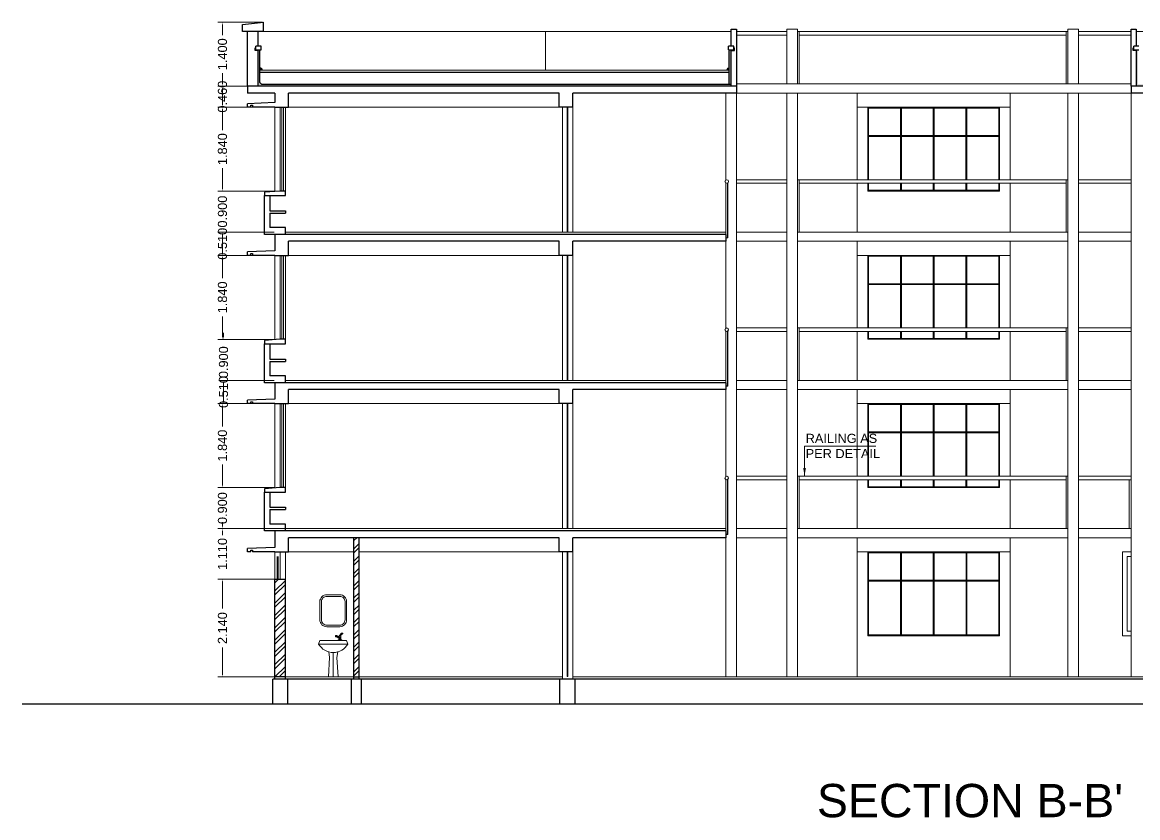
# Model space of a CAD drawing. Header units: millimetres. Extents: x 1898 to 3725, y 783 to 1532.
# Drawn here: x 2320.47 to 2344.91, y 917.06 to 934.5 of the extents above; entities that cross this region are included whole.
import ezdxf

# ---------------------------------------------------------------- set-up
doc = ezdxf.new("R2010")
doc.units = ezdxf.units.MM
doc.linetypes.add('DASHED', pattern=[0.75, 0.5, -0.25])
doc.layers.get('0').update_dxf_attribs({"lineweight": 20})
doc.layers.get('Defpoints').update_dxf_attribs({"lineweight": 15})
for name, color, linetype, lineweight in [('CLL LEV.', 15, 'Continuous', 18), ('DIM', 6, 'Continuous', 18), ('Door', 54, 'Continuous', 18), ('dpc', 24, 'Continuous', 30), ('ELEV.1', 7, 'Continuous', 20), ('ELEV.2', 250, 'Continuous', 20), ('ELEV.3', 252, 'Continuous', 20), ('ELEV.4', 251, 'Continuous', 18), ('ELEV.5', 250, 'Continuous', 15), ('Fixture', 44, 'Continuous', 13), ('flooring', 1, 'Continuous', 18), ('Hatch', 43, 'Continuous', 13), ('Railing', 23, 'Continuous', 13), ('rcc', 5, 'Continuous', 30), ('TEXT', 7, 'Continuous', 15), ('Ventilator', 4, 'DASHED', 18), ('Wall', 7, 'Continuous', 30), ('wall l', 7, 'Continuous', 20), ('Window', 150, 'Continuous', 15), ('Window-Wall', 7, 'Continuous', 18)]:
    doc.layers.add(name, color=color, linetype=linetype, lineweight=lineweight)
doc.styles.add('ATTR', font='romans.shx', dxfattribs={"width": 0.8, "height": 0.7})
doc.styles.get("Standard").update_dxf_attribs({"font": 'arial.ttf', "height": 0.2})
doc.styles.add('Tabrej', font='arial.ttf')
doc.dimstyles.new('Current Dim style', dxfattribs={"dimscale": 0.3, "dimtxt": 0.2, "dimasz": 2, "dimexe": 0.18, "dimexo": 1, "dimgap": 0.09, "dimtad": 0, "dimzin": 0, "dimdsep": 46, "dimtxsty": 'Standard', "dimcen": 0.09, "dimclrd": 256, "dimclre": 256, "dimclrt": 7, "dimadec": 0, "dimazin": 0, "dimtfac": 1, "dimtofl": 0, "dimtmove": 2, "dimatfit": 3, "dimfxl": 0, "dimtolj": 1, "dimtzin": 0, "dimlwd": -1, "dimlwe": -1, "dimarcsym": 0})
doc.dimstyles.get("Standard").update_dxf_attribs({"dimtxt": 0.2, "dimasz": 0.07, "dimexe": 0.1, "dimexo": 0.02, "dimgap": 0.09, "dimtad": 0, "dimdec": 3, "dimzin": 0, "dimdsep": 46, "dimtxsty": 'Standard', "dimcen": 0.09, "dimclrd": 3, "dimclre": 3, "dimclrt": 7, "dimadec": 0, "dimazin": 0, "dimtfac": 1, "dimtdec": 3, "dimtofl": 0, "dimtmove": 0, "dimatfit": 3, "dimfxl": 0, "dimtolj": 1, "dimtzin": 0, "dimlwd": -1, "dimlwe": -1, "dimarcsym": 0})
pattern_1 = [(45, (2326.00818, 920.14933), (-0.134704, 0.134704), []), (45, (2326.09798, 920.14933), (-0.134704, 0.134704), [])]

# ---------------------------------------------------------------- blocks, each defined once
blk = doc.blocks.new('SNKPEDOF')
for p, q in [((-11, 30), (-12, 27)), ((-11, 30), (11, 30)), ((11, 30), (12, 27)), ((-12, 27), (12, 27)), ((-3, 16), (-3.7523, 20.5139)), ((0, 20), (0, 0)), ((3.7526, 20.5157), (3, 16)), ((-4, 0), (-3, 16)), ((3, 16), (4, 0)), ((-4, 0), (4, 0))]:
    blk.add_line(p, q)
blk.add_arc((0, 33.7857), 13.7857, 209.4871, 330.5129)
at = {"style": 'ATTR', "width": 0.8, "flags": 9}
blk.add_attdef('ESTCODE', (0, 0), '', height=0.7, dxfattribs=at)
blk = doc.blocks.new('LAVFCTWF')
for p, q in [((-2.25, 6), (-1.25, 6)), ((-2.25, 5.75), (-2.25, 6)), ((-1.25, 5.75), (-2.25, 5.75)), ((-2.25, 5.75), (-0.5, 4)), ((-1.25, 6), (-1.25, 5.75)), ((0.5, 4), (-1.25, 6)), ((-1.25, 5.75), (0.5, 4)), ((-0.75, 0.5), (-0.75, 3.5)), ((-0.75, 3), (0.75, 3)), ((-0.75, 1), (0.75, 1)), ((-0.5, 4), (0.5, 4)), ((-0.25, 2), (2.75, 4)), ((2.75, 3.5), (-0.25, 1.5)), ((-0.25, 1.5), (-0.25, 2)), ((0.75, 1.5), (-0.25, 1.5)), ((0.75, 3.5), (0.75, 2.6608)), ((2.9973, 2.9981), (0.75, 1.5)), ((0.75, 1.4951), (0.75, 0.5)), ((2.75, 3.5), (2.75, 4)), ((2.75, 4), (3.75, 4)), ((2.75, 3.5), (2.75, 3)), ((3.75, 3.5), (2.75, 3.5)), ((2.75, 3), (3.75, 3)), ((3.75, 4), (3.75, 3.5)), ((3.75, 3), (3.75, 3.5))]:
    blk.add_line(p, q)
blk.add_lwpolyline([(-1.5, 0), (-1.5, 0.5), (1.5, 0.5), (1.5, 0)], close=True)
for centre, start, end in [((-0.181, 3.528), 124.053, 182.8169), ((0.181, 3.528), 357.1831, 55.94696)]:
    blk.add_arc(centre, 0.5697, start, end)
at = {"style": 'ATTR', "width": 0.8, "flags": 9}
blk.add_attdef('ESTCODE', (0, 0), '', height=0.7, dxfattribs=at)
blk = doc.blocks.new('GLAZING 5')
at = {"layer": 'Window'}
for p, q in [((0.698, 1.8), (0.698, 1.2)), ((0.718, 1.8), (0.718, 1.2)), ((1.415, 1.8), (1.415, 1.2)), ((1.435, 1.8), (1.435, 1.2)), ((2.133, 1.8), (2.133, 1.2)), ((2.153, 1.8), (2.153, 1.2)), ((0, 1.2), (2.85, 1.2)), ((0, 1.18), (2.85, 1.18)), ((0.698, 1.18), (0.698, 0)), ((0.718, 1.18), (0.718, 0)), ((1.415, 1.18), (1.415, 0)), ((1.435, 1.18), (1.435, 0)), ((2.133, 1.18), (2.133, 0)), ((2.153, 1.18), (2.153, 0))]:
    blk.add_line(p, q, dxfattribs=at)
for points in [[(-0.02, 1.82), (2.87, 1.82), (2.87, -0.02), (-0.02, -0.02)], [(0, 1.8), (2.85, 1.8), (2.85, 0), (0, 0)]]:
    blk.add_lwpolyline(points, close=True, dxfattribs=at)
blk = doc.blocks.new('*D185')
at = {"layer": 'Defpoints', "color": 0, "lineweight": 15, "transparency": 16777216}
for p in [(2324.858, 922.289), (2326.008, 922.289), (2326.008, 920.149)]:
    blk.add_point(p, dxfattribs=at)
at = {"layer": 'DIM', "color": 3, "transparency": 16777216}
for p, q in [((2325.988, 922.289), (2324.758, 922.289)), ((2324.858, 922.219), (2324.858, 921.648)), ((2324.858, 920.219), (2324.858, 920.791)), ((2325.988, 920.149), (2324.758, 920.149))]:
    blk.add_line(p, q, dxfattribs=at)
at = {"layer": 'DIM', "color": 3, "lineweight": 15, "transparency": 16777216}
for points in [[(2324.846, 922.219), (2324.87, 922.219), (2324.858, 922.289)], [(2324.846, 920.219), (2324.87, 920.219), (2324.858, 920.149)]]:
    blk.add_solid(points, dxfattribs=at)
at = {"layer": 'DIM', "color": 7, "transparency": 16777216, "insert": (2324.858, 921.219), "char_height": 0.2, "attachment_point": 5, "rotation": 90}
blk.add_mtext('\\A1;2.140', dxfattribs=at)
blk = doc.blocks.new('*D186')
at = {"layer": 'Defpoints', "color": 0, "lineweight": 15, "transparency": 16777216}
for p in [(2324.858, 923.399), (2326.238, 923.399), (2326.008, 922.289)]:
    blk.add_point(p, dxfattribs=at)
at = {"layer": 'DIM', "color": 3, "transparency": 16777216}
for p, q in [((2324.858, 923.469), (2324.858, 923.539)), ((2326.218, 923.399), (2324.758, 923.399)), ((2325.988, 922.289), (2324.758, 922.289)), ((2324.858, 922.219), (2324.858, 922.149))]:
    blk.add_line(p, q, dxfattribs=at)
at = {"layer": 'DIM', "color": 3, "lineweight": 15, "transparency": 16777216}
for points in [[(2324.846, 923.469), (2324.87, 923.469), (2324.858, 923.399)], [(2324.846, 922.219), (2324.87, 922.219), (2324.858, 922.289)]]:
    blk.add_solid(points, dxfattribs=at)
at = {"layer": 'DIM', "color": 7, "transparency": 16777216, "insert": (2324.858, 922.844), "char_height": 0.2, "attachment_point": 5, "rotation": 90}
blk.add_mtext('\\A1;1.110', dxfattribs=at)
blk = doc.blocks.new('*D187')
at = {"layer": 'Defpoints', "color": 0, "lineweight": 15, "transparency": 16777216}
for p in [(2324.858, 924.299), (2326.008, 924.299), (2326.238, 923.399)]:
    blk.add_point(p, dxfattribs=at)
at = {"layer": 'DIM', "color": 3, "transparency": 16777216}
for p, q in [((2324.858, 924.369), (2324.858, 924.439)), ((2325.988, 924.299), (2324.758, 924.299)), ((2326.218, 923.399), (2324.758, 923.399)), ((2324.858, 923.329), (2324.858, 923.259))]:
    blk.add_line(p, q, dxfattribs=at)
at = {"layer": 'DIM', "color": 3, "lineweight": 15, "transparency": 16777216}
for points in [[(2324.846, 924.369), (2324.87, 924.369), (2324.858, 924.299)], [(2324.846, 923.329), (2324.87, 923.329), (2324.858, 923.399)]]:
    blk.add_solid(points, dxfattribs=at)
at = {"layer": 'DIM', "color": 7, "transparency": 16777216, "insert": (2324.858, 923.849), "char_height": 0.2, "attachment_point": 5, "rotation": 90}
blk.add_mtext('\\A1;0.900', dxfattribs=at)
blk = doc.blocks.new('*D188')
at = {"layer": 'Defpoints', "color": 0, "lineweight": 15, "transparency": 16777216}
for p in [(2324.858, 926.139), (2326.008, 926.139), (2326.008, 924.299)]:
    blk.add_point(p, dxfattribs=at)
at = {"layer": 'DIM', "color": 3, "transparency": 16777216}
for p, q in [((2325.988, 926.139), (2324.758, 926.139)), ((2324.858, 926.069), (2324.858, 925.637)), ((2324.858, 924.369), (2324.858, 924.802)), ((2325.988, 924.299), (2324.758, 924.299))]:
    blk.add_line(p, q, dxfattribs=at)
at = {"layer": 'DIM', "color": 3, "lineweight": 15, "transparency": 16777216}
for points in [[(2324.846, 926.069), (2324.87, 926.069), (2324.858, 926.139)], [(2324.846, 924.369), (2324.87, 924.369), (2324.858, 924.299)]]:
    blk.add_solid(points, dxfattribs=at)
at = {"layer": 'DIM', "color": 7, "transparency": 16777216, "insert": (2324.858, 925.219), "char_height": 0.2, "attachment_point": 5, "rotation": 90}
blk.add_mtext('\\A1;1.840', dxfattribs=at)
blk = doc.blocks.new('*D189')
at = {"layer": 'Defpoints', "color": 0, "lineweight": 15, "transparency": 16777216}
for p in [(2324.881, 926.649), (2326.008, 926.649), (2326.008, 926.139)]:
    blk.add_point(p, dxfattribs=at)
at = {"layer": 'DIM', "color": 3, "transparency": 16777216}
for p, q in [((2325.988, 926.649), (2324.781, 926.649)), ((2324.881, 926.209), (2324.881, 926.579)), ((2325.988, 926.139), (2324.781, 926.139))]:
    blk.add_line(p, q, dxfattribs=at)
at = {"layer": 'DIM', "color": 3, "lineweight": 15, "transparency": 16777216}
for points in [[(2324.869, 926.579), (2324.892, 926.579), (2324.881, 926.649)], [(2324.869, 926.209), (2324.892, 926.209), (2324.881, 926.139)]]:
    blk.add_solid(points, dxfattribs=at)
at = {"layer": 'DIM', "color": 7, "transparency": 16777216, "insert": (2324.881, 926.394), "char_height": 0.2, "attachment_point": 5, "rotation": 90}
blk.add_mtext('\\A1;0.510', dxfattribs=at)
blk = doc.blocks.new('*D190')
at = {"layer": 'Defpoints', "color": 0, "lineweight": 15, "transparency": 16777216}
for p in [(2324.881, 927.549), (2326.008, 927.549), (2326.008, 926.649)]:
    blk.add_point(p, dxfattribs=at)
at = {"layer": 'DIM', "color": 3, "transparency": 16777216}
for p, q in [((2324.881, 927.619), (2324.881, 927.689)), ((2325.988, 927.549), (2324.781, 927.549)), ((2325.988, 926.649), (2324.781, 926.649)), ((2324.881, 926.579), (2324.881, 926.509))]:
    blk.add_line(p, q, dxfattribs=at)
at = {"layer": 'DIM', "color": 3, "lineweight": 15, "transparency": 16777216}
for points in [[(2324.869, 927.619), (2324.892, 927.619), (2324.881, 927.549)], [(2324.869, 926.579), (2324.892, 926.579), (2324.881, 926.649)]]:
    blk.add_solid(points, dxfattribs=at)
at = {"layer": 'DIM', "color": 7, "transparency": 16777216, "insert": (2324.881, 927.048), "char_height": 0.2, "attachment_point": 5, "rotation": 90}
blk.add_mtext('\\A1;0.900', dxfattribs=at)
blk = doc.blocks.new('*D191')
at = {"layer": 'Defpoints', "color": 0, "lineweight": 15, "transparency": 16777216}
for p in [(2324.858, 929.389), (2326.008, 929.389), (2326.008, 927.549)]:
    blk.add_point(p, dxfattribs=at)
at = {"layer": 'DIM', "color": 3, "transparency": 16777216}
for p, q in [((2325.988, 929.389), (2324.758, 929.389)), ((2324.858, 929.319), (2324.858, 928.887)), ((2324.858, 927.619), (2324.858, 928.052)), ((2325.988, 927.549), (2324.758, 927.549))]:
    blk.add_line(p, q, dxfattribs=at)
at = {"layer": 'DIM', "color": 3, "lineweight": 15, "transparency": 16777216}
for points in [[(2324.846, 929.319), (2324.87, 929.319), (2324.858, 929.389)], [(2324.846, 927.619), (2324.87, 927.619), (2324.858, 927.549)]]:
    blk.add_solid(points, dxfattribs=at)
at = {"layer": 'DIM', "color": 7, "transparency": 16777216, "insert": (2324.858, 928.469), "char_height": 0.2, "attachment_point": 5, "rotation": 90}
blk.add_mtext('\\A1;1.840', dxfattribs=at)
blk = doc.blocks.new('*D192')
at = {"layer": 'Defpoints', "color": 0, "lineweight": 15, "transparency": 16777216}
for p in [(2324.858, 929.899), (2326.008, 929.899), (2326.008, 929.389)]:
    blk.add_point(p, dxfattribs=at)
at = {"layer": 'DIM', "color": 3, "transparency": 16777216}
for p, q in [((2325.988, 929.899), (2324.758, 929.899)), ((2324.858, 929.459), (2324.858, 929.829)), ((2325.988, 929.389), (2324.758, 929.389))]:
    blk.add_line(p, q, dxfattribs=at)
at = {"layer": 'DIM', "color": 3, "lineweight": 15, "transparency": 16777216}
for points in [[(2324.846, 929.829), (2324.87, 929.829), (2324.858, 929.899)], [(2324.846, 929.459), (2324.87, 929.459), (2324.858, 929.389)]]:
    blk.add_solid(points, dxfattribs=at)
at = {"layer": 'DIM', "color": 7, "transparency": 16777216, "insert": (2324.858, 929.644), "char_height": 0.2, "attachment_point": 5, "rotation": 90}
blk.add_mtext('\\A1;0.510', dxfattribs=at)
blk = doc.blocks.new('*D193')
at = {"layer": 'Defpoints', "color": 0, "lineweight": 15, "transparency": 16777216}
for p in [(2324.858, 930.799), (2326.008, 930.799), (2326.008, 929.899)]:
    blk.add_point(p, dxfattribs=at)
at = {"layer": 'DIM', "color": 3, "transparency": 16777216}
for p, q in [((2325.988, 930.799), (2324.758, 930.799)), ((2324.858, 930.869), (2324.858, 930.939)), ((2325.988, 929.899), (2324.758, 929.899)), ((2324.858, 929.829), (2324.858, 929.759))]:
    blk.add_line(p, q, dxfattribs=at)
at = {"layer": 'DIM', "color": 3, "lineweight": 15, "transparency": 16777216}
for points in [[(2324.846, 930.869), (2324.87, 930.869), (2324.858, 930.799)], [(2324.846, 929.829), (2324.87, 929.829), (2324.858, 929.899)]]:
    blk.add_solid(points, dxfattribs=at)
at = {"layer": 'DIM', "color": 7, "transparency": 16777216, "insert": (2324.858, 930.349), "char_height": 0.2, "attachment_point": 5, "rotation": 90}
blk.add_mtext('\\A1;0.900', dxfattribs=at)
blk = doc.blocks.new('*D194')
at = {"layer": 'Defpoints', "color": 0, "lineweight": 15, "transparency": 16777216}
for p in [(2324.858, 932.639), (2326.008, 932.639), (2326.008, 930.799)]:
    blk.add_point(p, dxfattribs=at)
at = {"layer": 'DIM', "color": 3, "transparency": 16777216}
for p, q in [((2325.988, 932.639), (2324.758, 932.639)), ((2324.858, 932.569), (2324.858, 932.137)), ((2324.858, 930.869), (2324.858, 931.302)), ((2325.988, 930.799), (2324.758, 930.799))]:
    blk.add_line(p, q, dxfattribs=at)
at = {"layer": 'DIM', "color": 3, "lineweight": 15, "transparency": 16777216}
for points in [[(2324.846, 932.569), (2324.87, 932.569), (2324.858, 932.639)], [(2324.846, 930.869), (2324.87, 930.869), (2324.858, 930.799)]]:
    blk.add_solid(points, dxfattribs=at)
at = {"layer": 'DIM', "color": 7, "transparency": 16777216, "insert": (2324.858, 931.719), "char_height": 0.2, "attachment_point": 5, "rotation": 90}
blk.add_mtext('\\A1;1.840', dxfattribs=at)
blk = doc.blocks.new('*D195')
at = {"layer": 'Defpoints', "color": 0, "lineweight": 15, "transparency": 16777216}
for p in [(2324.858, 933.099), (2325.408, 933.099), (2326.008, 932.639)]:
    blk.add_point(p, dxfattribs=at)
at = {"layer": 'DIM', "color": 3, "transparency": 16777216}
for p, q in [((2325.388, 933.099), (2324.758, 933.099)), ((2324.858, 932.709), (2324.858, 933.029)), ((2325.988, 932.639), (2324.758, 932.639))]:
    blk.add_line(p, q, dxfattribs=at)
at = {"layer": 'DIM', "color": 3, "lineweight": 15, "transparency": 16777216}
for points in [[(2324.846, 933.029), (2324.87, 933.029), (2324.858, 933.099)], [(2324.846, 932.709), (2324.87, 932.709), (2324.858, 932.639)]]:
    blk.add_solid(points, dxfattribs=at)
at = {"layer": 'DIM', "color": 7, "transparency": 16777216, "insert": (2324.858, 932.869), "char_height": 0.2, "attachment_point": 5, "rotation": 90}
blk.add_mtext('\\A1;0.460', dxfattribs=at)
blk = doc.blocks.new('*D196')
at = {"layer": 'Defpoints', "color": 0, "lineweight": 15, "transparency": 16777216}
for p in [(2324.858, 934.499), (2325.753, 934.499), (2325.178, 933.099)]:
    blk.add_point(p, dxfattribs=at)
at = {"layer": 'DIM', "color": 3, "transparency": 16777216}
for p, q in [((2325.733, 934.499), (2324.758, 934.499)), ((2324.858, 934.429), (2324.858, 934.217)), ((2324.858, 933.169), (2324.858, 933.382)), ((2325.158, 933.099), (2324.758, 933.099))]:
    blk.add_line(p, q, dxfattribs=at)
at = {"layer": 'DIM', "color": 3, "lineweight": 15, "transparency": 16777216}
for points in [[(2324.846, 934.429), (2324.87, 934.429), (2324.858, 934.499)], [(2324.846, 933.169), (2324.87, 933.169), (2324.858, 933.099)]]:
    blk.add_solid(points, dxfattribs=at)
at = {"layer": 'DIM', "color": 7, "transparency": 16777216, "insert": (2324.858, 933.799), "char_height": 0.2, "attachment_point": 5, "rotation": 90}
blk.add_mtext('\\A1;1.400', dxfattribs=at)

msp = doc.modelspace()

# ---------------------------------------------------------------- hatches: boundary and pattern name
at = {"layer": 'dpc'}
for points in [[(2336.0034, 933.0993), (2336.0034, 933.1393), (2335.9634, 933.1393), (2335.9634, 933.8993), (2336.0609, 933.8993), (2336.0609, 933.9368), (2336.0759, 933.9368), (2336.0759, 933.8843), (2336.0034, 933.8843), (2336.0034, 933.1393), (2325.7182, 933.1393), (2325.6782, 933.1793), (2325.6782, 933.8993), (2325.5882, 933.8993), (2325.5882, 933.9368), (2325.5732, 933.9368), (2325.5732, 933.8843), (2325.5882, 933.8843), (2325.6382, 933.8843), (2325.6382, 933.0993)], [(2344.8837, 933.0993), (2344.8837, 933.1407), (2344.8837, 933.1397), (2344.8837, 933.1393), (2344.9037, 933.1393), (2344.9237, 933.1393), (2344.9237, 933.1936), (2344.9237, 933.8993), (2344.8262, 933.8993), (2344.8262, 933.9368), (2344.8112, 933.9368), (2344.8112, 933.8843), (2344.8837, 933.8843), (2344.8837, 933.1393), (2355.1682, 933.1393), (2355.2082, 933.1793), (2355.2082, 933.8993), (2355.2982, 933.8993), (2355.2982, 933.9368), (2355.3132, 933.9368), (2355.3132, 933.8843), (2355.2982, 933.8843), (2355.2482, 933.8843), (2355.2482, 933.0993)], [(2325.6782, 933.4993), (2325.6782, 933.4493), (2325.7282, 933.4493, 0.4142136)], [(2335.9634, 933.4993), (2335.9634, 933.4493), (2335.9134, 933.4493, -0.4142136)]]:
    msp.add_hatch(color=256, dxfattribs=at).paths.add_polyline_path(points)
at = {"layer": 'Hatch'}
h = msp.add_hatch(dxfattribs=at)
h.set_pattern_fill('ANSI32', color=256, scale=0.02, style=0)
h.set_pattern_definition(pattern_1)
h.paths.add_polyline_path([(2327.8532, 923.1993), (2327.7382, 923.1993), (2327.7382, 920.1493), (2327.8532, 920.1493)])
h = msp.add_hatch(dxfattribs=at)
h.set_pattern_fill('ANSI32', color=256, scale=0.02, style=0)
h.set_pattern_definition(pattern_1)
h.paths.add_polyline_path([(2326.2382, 922.2893), (2326.0082, 922.2893), (2326.0082, 920.1493), (2326.2382, 920.1493)])

# ---------------------------------------------------------------- linework, layer by layer
at = {"layer": 'Door'}
for p, q in [((2332.4082, 929.9093), (2332.4082, 932.6393)), ((2332.4282, 929.9093), (2332.4282, 932.6393)), ((2332.4082, 929.9093), (2332.4282, 929.9093)), ((2332.4082, 926.6593), (2332.4082, 929.3893)), ((2332.4282, 926.6593), (2332.4282, 929.3893)), ((2332.4082, 926.6593), (2332.4282, 926.6593)), ((2332.4082, 923.4093), (2332.4082, 926.1393)), ((2332.4282, 923.4093), (2332.4282, 926.1393)), ((2332.4082, 923.4093), (2332.4282, 923.4093)), ((2332.4082, 920.1593), (2332.4082, 922.8893)), ((2332.4282, 920.1593), (2332.4282, 922.8893)), ((2332.4082, 920.1593), (2332.4282, 920.1593))]:
    msp.add_line(p, q, dxfattribs=at)
at = {"layer": 'dpc'}
for p, q in [((2325.6782, 933.1793), (2325.6782, 933.8993)), ((2335.9634, 933.1393), (2335.9634, 933.8993)), ((2325.6782, 933.1793), (2325.7182, 933.1393)), ((2336.0034, 933.1393), (2325.7182, 933.1393)), ((2326.2382, 920.1493), (2326.0082, 920.1493)), ((2327.7382, 920.1493), (2327.8532, 920.1493))]:
    msp.add_line(p, q, dxfattribs=at)
for centre, start, end in [((2325.6782, 933.4493), 0, 90), ((2335.9634, 933.4493), 90, 180)]:
    msp.add_arc(centre, 0.05, start, end, dxfattribs=at)
at = {"layer": 'ELEV.1'}
for p, q in [((2326.3082, 932.6393), (2332.2382, 932.6393)), ((2332.3082, 929.8993), (2332.3082, 932.6393)), ((2332.5382, 929.8993), (2332.5382, 932.6393)), ((2326.3082, 929.3893), (2332.2382, 929.3893)), ((2332.3082, 926.6493), (2332.3082, 929.3893)), ((2332.5382, 926.6493), (2332.5382, 929.3893)), ((2326.3082, 926.1393), (2332.2382, 926.1393)), ((2332.3082, 923.3993), (2332.3082, 926.1393)), ((2332.5382, 923.3993), (2332.5382, 926.1393)), ((2326.3082, 922.8893), (2327.7382, 922.8893)), ((2332.2382, 922.8893), (2327.8532, 922.8893)), ((2332.3082, 920.0993), (2332.3082, 922.8893)), ((2332.5382, 920.0993), (2332.5382, 922.8893))]:
    msp.add_line(p, q, dxfattribs=at)
at = {"layer": 'ELEV.2'}
for p, q in [((2325.6382, 934.2993), (2331.9382, 934.2993)), ((2331.9382, 933.4493), (2331.9382, 934.2993)), ((2335.8884, 932.9493), (2335.8884, 931.044)), ((2336.1184, 932.9493), (2336.1184, 920.1493)), ((2344.7687, 932.9493), (2344.7687, 920.1493)), ((2335.8884, 929.8993), (2335.8884, 927.794)), ((2335.8884, 926.4493), (2335.8884, 924.544)), ((2335.8884, 923.3993), (2335.8884, 920.1593))]:
    msp.add_line(p, q, dxfattribs=at)
at = {"layer": 'ELEV.3'}
for p, q in [((2337.2257, 934.3493), (2337.4557, 934.3493)), ((2337.2257, 934.3493), (2337.2257, 933.1493)), ((2337.4557, 934.3493), (2337.4557, 933.1493)), ((2343.3832, 934.3493), (2343.6132, 934.3493)), ((2343.3832, 934.3493), (2343.3832, 933.1493)), ((2343.6132, 934.3493), (2343.6132, 933.1493)), ((2348.9482, 934.2993), (2344.8837, 934.2993)), ((2337.2257, 932.9493), (2337.2257, 920.1493)), ((2337.4557, 932.9493), (2337.4557, 920.1493)), ((2343.3832, 932.9493), (2343.3832, 920.1493)), ((2343.6132, 932.9493), (2343.6132, 920.1493))]:
    msp.add_line(p, q, dxfattribs=at)
for points in [[(2344.7687, 921.0493), (2344.58, 921.0493), (2344.58, 922.8893), (2344.7687, 922.8893)], [(2344.7687, 921.1493), (2344.68, 921.1493), (2344.68, 922.7893), (2344.7687, 922.7893)]]:
    msp.add_lwpolyline(points, dxfattribs=at)
at = {"layer": 'ELEV.4'}
for p, q in [((2336.1184, 933.1493), (2344.7687, 933.1493)), ((2336.1184, 933.1493), (2337.2257, 933.1493)), ((2337.4557, 933.1493), (2343.3832, 933.1493)), ((2343.6132, 933.1493), (2344.7687, 933.1493)), ((2336.1184, 932.9493), (2344.7687, 932.9493)), ((2338.7682, 932.9493), (2338.7682, 931.0493)), ((2342.1182, 932.9493), (2342.1182, 931.0493)), ((2342.1182, 932.6393), (2338.7682, 932.6393)), ((2338.7682, 930.9693), (2338.7682, 929.8993)), ((2342.1182, 930.9693), (2342.1182, 929.8993)), ((2336.1184, 929.8993), (2337.2257, 929.8993)), ((2337.4557, 929.8993), (2343.3832, 929.8993)), ((2343.6132, 929.8993), (2344.7687, 929.8993)), ((2336.1184, 929.6993), (2337.2257, 929.6993)), ((2337.4557, 929.6993), (2343.3832, 929.6993)), ((2338.7682, 929.6993), (2338.7682, 927.7993)), ((2342.1182, 929.6993), (2342.1182, 927.7993)), ((2343.6132, 929.6993), (2344.7687, 929.6993)), ((2342.1182, 929.3893), (2338.7682, 929.3893)), ((2338.7682, 927.7193), (2338.7682, 927.2043)), ((2338.7682, 927.7193), (2338.7682, 926.6493)), ((2342.1182, 927.7193), (2342.1182, 926.6493)), ((2336.1184, 926.6493), (2337.2257, 926.6493)), ((2337.4557, 926.6493), (2343.3832, 926.6493)), ((2337.4557, 926.6493), (2343.3832, 926.6493)), ((2343.6132, 926.6493), (2344.7687, 926.6493)), ((2336.1184, 926.4493), (2337.2257, 926.4493)), ((2337.4557, 926.4493), (2343.3832, 926.4493)), ((2338.7682, 926.4493), (2338.7682, 924.5493)), ((2342.1182, 926.4493), (2342.1182, 924.5493)), ((2343.6132, 926.4493), (2344.7687, 926.4493)), ((2342.1182, 926.1393), (2338.7682, 926.1393)), ((2338.7682, 924.4693), (2338.7682, 923.3993)), ((2342.1182, 924.4693), (2342.1182, 923.9543)), ((2342.1182, 924.4693), (2342.1182, 923.3993)), ((2336.1184, 923.3993), (2337.2257, 923.3993)), ((2336.1184, 923.1993), (2337.2257, 923.1993)), ((2337.4557, 923.3993), (2343.3832, 923.3993)), ((2337.4557, 923.3993), (2343.3832, 923.3993)), ((2337.4557, 923.1993), (2343.3832, 923.1993)), ((2338.7682, 923.1993), (2338.7682, 920.1493)), ((2342.1182, 923.1993), (2342.1182, 920.1493)), ((2343.6132, 923.3993), (2344.7687, 923.3993)), ((2343.6132, 923.1993), (2344.7687, 923.1993)), ((2342.1182, 922.8893), (2338.7682, 922.8893))]:
    msp.add_line(p, q, dxfattribs=at)
at = {"layer": 'ELEV.5'}
msp.add_line((2331.9382, 934.2993), (2336.0034, 934.2993), dxfattribs=at)
at = {"layer": 'Fixture'}
for points in [[(2327.1418, 921.2493), (2327.4285, 921.2493, 0.4142136), (2327.5785, 921.3993), (2327.5785, 921.7993, 0.4142136), (2327.4285, 921.9493), (2327.1418, 921.9493, 0.4142136), (2326.9918, 921.7993), (2326.9918, 921.3993, 0.4142136)], [(2327.1418, 921.2843), (2327.4285, 921.2843, 0.4142136), (2327.5435, 921.3993), (2327.5435, 921.7993, 0.4142136), (2327.4285, 921.9143), (2327.1418, 921.9143, 0.4142136), (2327.0268, 921.7993), (2327.0268, 921.3993, 0.4142136)]]:
    msp.add_lwpolyline(points, format="xyb", close=True, dxfattribs=at)
at = {"layer": 'flooring'}
for p, q in [((2335.9634, 933.4493), (2325.6782, 933.4493)), ((2335.8884, 929.8993), (2326.2382, 929.8993)), ((2335.8884, 926.6493), (2326.2382, 926.6493)), ((2335.8884, 923.3993), (2326.2382, 923.3993)), ((2327.7382, 920.1493), (2326.2382, 920.1493)), ((2332.3082, 920.1493), (2327.8532, 920.1493)), ((2354.6482, 920.1493), (2332.5382, 920.1493))]:
    msp.add_line(p, q, dxfattribs=at)
at = {"layer": 'Railing'}
for p, q in [((2337.2257, 934.2993), (2336.1184, 934.2993)), ((2337.2257, 934.2193), (2336.1184, 934.2193)), ((2336.1184, 933.1493), (2336.1184, 934.2193)), ((2337.2257, 933.1493), (2337.2257, 934.2193)), ((2337.4557, 933.1493), (2337.4557, 934.2993)), ((2337.4557, 934.2993), (2343.3832, 934.2993)), ((2337.4957, 933.1493), (2337.4957, 934.2993)), ((2337.4957, 934.2193), (2343.3432, 934.2193)), ((2343.3432, 934.2993), (2343.3432, 933.1493)), ((2343.3832, 934.2993), (2343.3832, 933.1493)), ((2343.6132, 934.2993), (2344.7687, 934.2993)), ((2343.6132, 933.1493), (2343.6132, 934.2193)), ((2343.6132, 934.2193), (2344.7687, 934.2193)), ((2344.7687, 933.1493), (2344.7687, 934.2193)), ((2337.2257, 931.0493), (2336.1184, 931.0493)), ((2337.4557, 929.8993), (2337.4557, 931.0493)), ((2337.4557, 931.0493), (2343.3832, 931.0493)), ((2337.4957, 929.8993), (2337.4957, 931.0493)), ((2343.3432, 931.0493), (2343.3432, 929.8993)), ((2343.3832, 931.0493), (2343.3832, 929.8993)), ((2343.6132, 931.0493), (2344.7687, 931.0493)), ((2335.8884, 930.9747), (2335.8884, 929.7743)), ((2335.8904, 930.9736), (2335.8904, 929.7763)), ((2335.9264, 930.9736), (2335.9264, 929.7763)), ((2335.9284, 930.9747), (2335.9284, 929.7743)), ((2337.2257, 930.9693), (2336.1184, 930.9693)), ((2336.1184, 929.8993), (2336.1184, 930.9693)), ((2337.2257, 929.8993), (2337.2257, 930.9693)), ((2337.4957, 930.9693), (2343.3432, 930.9693)), ((2343.6132, 929.8993), (2343.6132, 930.9693)), ((2343.6132, 930.9693), (2344.7687, 930.9693)), ((2344.7687, 929.8993), (2344.7687, 930.9693)), ((2335.8884, 929.7743), (2335.9284, 929.7743)), ((2335.8904, 929.7763), (2335.9264, 929.7763)), ((2335.8884, 927.7247), (2335.8884, 926.5243)), ((2335.8904, 927.7236), (2335.8904, 926.5263)), ((2335.9264, 927.7236), (2335.9264, 926.5263)), ((2335.9284, 927.7247), (2335.9284, 926.5243)), ((2337.2257, 927.7993), (2336.1184, 927.7993)), ((2337.2257, 927.7193), (2336.1184, 927.7193)), ((2336.1184, 926.6493), (2336.1184, 927.7193)), ((2337.4557, 926.6493), (2337.4557, 927.7993)), ((2337.4557, 927.7993), (2343.3832, 927.7993)), ((2337.4957, 926.6493), (2337.4957, 927.7993)), ((2337.4957, 927.7193), (2343.3432, 927.7193)), ((2343.3432, 927.7993), (2343.3432, 926.6493)), ((2343.3832, 927.7993), (2343.3832, 926.6493)), ((2343.6132, 927.7993), (2344.7687, 927.7993)), ((2343.6132, 926.6493), (2343.6132, 927.7193)), ((2343.6132, 927.7193), (2344.7687, 927.7193)), ((2344.7687, 926.6493), (2344.7687, 927.7993)), ((2335.8884, 926.5243), (2335.9284, 926.5243)), ((2335.8904, 926.5263), (2335.9264, 926.5263)), ((2335.8884, 924.4747), (2335.8884, 923.2743)), ((2335.8904, 924.4736), (2335.8904, 923.2763)), ((2335.9264, 924.4736), (2335.9264, 923.2763)), ((2335.9284, 924.4747), (2335.9284, 923.2743)), ((2337.2257, 924.5493), (2336.1184, 924.5493)), ((2337.2257, 924.4693), (2336.1184, 924.4693)), ((2336.1184, 923.3993), (2336.1184, 924.4693)), ((2337.4557, 923.3993), (2337.4557, 924.5493)), ((2337.4557, 924.5493), (2343.3832, 924.5493)), ((2337.4957, 923.3993), (2337.4957, 924.5493)), ((2337.4957, 924.4693), (2343.3432, 924.4693)), ((2343.3432, 924.5493), (2343.3432, 923.3993)), ((2343.3832, 924.5493), (2343.3832, 923.3993)), ((2343.6132, 924.5493), (2344.7687, 924.5493)), ((2343.6132, 923.3993), (2343.6132, 924.4693)), ((2343.6132, 924.4693), (2344.7687, 924.4693)), ((2344.7287, 923.3993), (2344.7287, 924.4693)), ((2344.7687, 923.3993), (2344.7687, 924.5493)), ((2335.8884, 923.2743), (2335.9284, 923.2743)), ((2335.8904, 923.2763), (2335.9264, 923.2763))]:
    msp.add_line(p, q, dxfattribs=at)
for centre, radius in [((2335.9084, 931.0093), 0.04), ((2335.9084, 931.0093), 0.038), ((2335.9084, 927.7593), 0.04), ((2335.9084, 927.7593), 0.038), ((2335.9084, 924.5093), 0.04), ((2335.9084, 924.5093), 0.038)]:
    msp.add_circle(centre, radius, dxfattribs=at)
at = {"layer": 'rcc'}
for p, q in [((2335.9634, 933.3993), (2325.6782, 933.3993)), ((2326.3082, 933.0993), (2325.4082, 933.0993)), ((2325.4082, 933.0993), (2325.4082, 932.9493)), ((2336.1184, 933.0993), (2326.2382, 933.0993)), ((2336.1184, 933.0993), (2336.1184, 932.9493)), ((2355.4782, 933.0993), (2344.7687, 933.0993)), ((2344.7687, 933.0993), (2344.7687, 932.9493)), ((2326.0082, 932.9493), (2325.4082, 932.9493)), ((2326.0082, 932.7393), (2325.4082, 932.7143)), ((2326.0082, 932.9493), (2326.0082, 932.7393)), ((2326.0082, 932.9493), (2326.0082, 932.7393)), ((2332.2382, 932.9493), (2326.3082, 932.9493)), ((2326.3082, 932.6393), (2326.3082, 932.9493)), ((2326.3082, 932.6393), (2326.3082, 932.9493)), ((2332.2382, 932.6393), (2332.2382, 932.9493)), ((2336.1184, 932.9493), (2332.5382, 932.9493)), ((2332.5382, 932.6393), (2332.5382, 932.9493)), ((2348.3482, 932.9493), (2344.7687, 932.9493)), ((2325.4082, 932.6393), (2325.4082, 932.7143)), ((2325.4782, 932.6393), (2325.4082, 932.6393)), ((2325.4782, 932.6393), (2325.4782, 932.6793)), ((2325.4782, 932.6793), (2325.5182, 932.6793)), ((2325.5182, 932.6793), (2325.5182, 932.6393)), ((2326.0082, 932.6393), (2325.5182, 932.6393)), ((2326.0082, 932.6393), (2326.3082, 932.6393)), ((2326.0082, 932.6393), (2326.3082, 932.6393)), ((2332.5382, 932.6393), (2332.2382, 932.6393)), ((2326.1232, 930.7993), (2325.7782, 930.7743)), ((2325.7782, 930.7743), (2325.7782, 930.6993)), ((2326.2382, 930.7993), (2326.1232, 930.7993)), ((2326.2382, 930.6993), (2326.2382, 930.7993)), ((2325.7782, 930.6993), (2326.2382, 930.6993)), ((2326.2382, 929.8493), (2326.0082, 929.8493)), ((2326.0082, 929.8493), (2326.0082, 929.4893)), ((2326.0082, 929.8493), (2326.0082, 929.4893)), ((2335.8884, 929.8493), (2326.2382, 929.8493)), ((2335.8884, 929.8493), (2335.8884, 929.6993)), ((2332.2382, 929.6993), (2326.3082, 929.6993)), ((2326.3082, 929.3893), (2326.3082, 929.6993)), ((2326.3082, 929.3893), (2326.3082, 929.6993)), ((2332.2382, 929.3893), (2332.2382, 929.6993)), ((2335.8884, 929.6993), (2332.5382, 929.6993)), ((2332.5382, 929.3893), (2332.5382, 929.6993)), ((2326.0082, 929.4893), (2325.4082, 929.4643)), ((2325.4082, 929.3893), (2325.4082, 929.4643)), ((2325.4782, 929.3893), (2325.4082, 929.3893)), ((2325.4782, 929.3893), (2325.4782, 929.4293)), ((2325.4782, 929.4293), (2325.5182, 929.4293)), ((2325.5182, 929.4293), (2325.5182, 929.3893)), ((2326.0082, 929.3893), (2325.5182, 929.3893)), ((2326.0082, 929.3893), (2326.3082, 929.3893)), ((2326.0082, 929.3893), (2326.3082, 929.3893)), ((2332.5382, 929.3893), (2332.2382, 929.3893)), ((2326.1232, 927.5493), (2325.7782, 927.5243)), ((2325.7782, 927.5243), (2325.7782, 927.4493)), ((2325.7782, 927.4493), (2326.2382, 927.4493)), ((2326.2382, 927.5493), (2326.1232, 927.5493)), ((2326.2382, 927.4493), (2326.2382, 927.5493)), ((2326.2382, 926.5993), (2326.0082, 926.5993)), ((2326.0082, 926.5993), (2326.0082, 926.2393)), ((2326.0082, 926.5993), (2326.0082, 926.2393)), ((2335.8884, 926.5993), (2326.2382, 926.5993)), ((2332.2382, 926.4493), (2326.3082, 926.4493)), ((2326.3082, 926.1393), (2326.3082, 926.4493)), ((2326.3082, 926.1393), (2326.3082, 926.4493)), ((2332.2382, 926.1393), (2332.2382, 926.4493)), ((2335.8884, 926.4493), (2332.5382, 926.4493)), ((2332.5382, 926.1393), (2332.5382, 926.4493)), ((2335.8884, 926.5993), (2335.8884, 926.4493)), ((2326.0082, 926.2393), (2325.4082, 926.2143)), ((2325.4082, 926.1393), (2325.4082, 926.2143)), ((2325.4782, 926.1393), (2325.4082, 926.1393)), ((2325.4782, 926.1393), (2325.4782, 926.1793)), ((2325.4782, 926.1793), (2325.5182, 926.1793)), ((2325.5182, 926.1793), (2325.5182, 926.1393)), ((2326.0082, 926.1393), (2325.5182, 926.1393)), ((2326.0082, 926.1393), (2326.3082, 926.1393)), ((2326.0082, 926.1393), (2326.3082, 926.1393)), ((2332.5382, 926.1393), (2332.2382, 926.1393)), ((2326.1232, 924.2993), (2325.7782, 924.2743)), ((2325.7782, 924.2743), (2325.7782, 924.1993)), ((2325.7782, 924.1993), (2326.2382, 924.1993)), ((2326.2382, 924.2993), (2326.1232, 924.2993)), ((2326.2382, 924.1993), (2326.2382, 924.2993)), ((2335.8884, 923.3493), (2326.0082, 923.3493)), ((2326.0082, 923.3493), (2326.0082, 922.9893)), ((2332.2382, 923.1993), (2326.3082, 923.1993)), ((2326.3082, 922.8893), (2326.3082, 923.1993)), ((2332.2382, 922.8893), (2332.2382, 923.1993)), ((2335.8884, 923.1993), (2332.5382, 923.1993)), ((2332.5382, 922.8893), (2332.5382, 923.1993)), ((2335.8884, 923.3493), (2335.8884, 923.1993)), ((2326.0082, 922.9893), (2325.4082, 922.9643)), ((2325.4082, 922.8893), (2325.4082, 922.9643)), ((2325.4782, 922.8893), (2325.4082, 922.8893)), ((2325.4782, 922.8893), (2325.4782, 922.9293)), ((2325.4782, 922.9293), (2325.5182, 922.9293)), ((2325.5182, 922.9293), (2325.5182, 922.8893)), ((2326.0082, 922.8893), (2325.5182, 922.8893)), ((2326.0082, 922.8893), (2326.3082, 922.8893)), ((2332.5382, 922.8893), (2332.2382, 922.8893))]:
    msp.add_line(p, q, dxfattribs=at)
at = {"layer": 'Ventilator'}
for p, q in [((2326.0557, 922.2893), (2326.0557, 922.8893)), ((2326.0757, 922.2893), (2326.0757, 922.8893))]:
    msp.add_line(p, q, dxfattribs=at)
at = {"layer": 'Wall'}
for p, q in [((2325.2932, 934.4493), (2325.7532, 934.4993)), ((2325.2932, 934.2993), (2325.2932, 934.4493)), ((2325.7532, 934.2993), (2325.7532, 934.4993)), ((2325.7532, 934.2993), (2325.2932, 934.2993)), ((2325.4082, 933.0993), (2325.4082, 934.2993)), ((2325.6382, 933.9743), (2325.6382, 934.2993)), ((2336.0034, 933.9743), (2336.0034, 934.3493)), ((2336.0034, 934.3493), (2336.1184, 934.3493)), ((2336.1184, 934.3493), (2336.1184, 933.0993)), ((2344.7687, 933.0993), (2344.7687, 934.3493)), ((2344.7687, 934.3493), (2344.8837, 934.3493)), ((2344.8837, 934.3493), (2344.8837, 933.9743)), ((2325.7032, 933.9743), (2325.5882, 933.9743)), ((2325.5882, 933.8993), (2325.5882, 933.9743)), ((2325.7032, 933.8993), (2325.7032, 933.9743)), ((2336.0609, 933.9743), (2335.9459, 933.9743)), ((2335.9459, 933.8993), (2335.9459, 933.9743)), ((2336.0609, 933.8993), (2336.0609, 933.9743)), ((2344.9412, 933.9743), (2344.8262, 933.9743)), ((2344.8262, 933.8993), (2344.8262, 933.9743)), ((2325.5732, 933.8843), (2325.5732, 933.9368)), ((2325.5882, 933.9368), (2325.5732, 933.9368)), ((2325.6382, 933.8843), (2325.5732, 933.8843)), ((2325.5882, 933.8993), (2325.7032, 933.8993)), ((2325.6382, 933.0993), (2325.6382, 933.8843)), ((2335.9459, 933.8993), (2336.0609, 933.8993)), ((2336.0034, 933.0993), (2336.0034, 933.8843)), ((2336.0034, 933.8843), (2336.0759, 933.8843)), ((2336.0609, 933.9368), (2336.0759, 933.9368)), ((2336.0759, 933.8843), (2336.0759, 933.9368)), ((2344.8112, 933.8843), (2344.8112, 933.9368)), ((2344.8262, 933.9368), (2344.8112, 933.9368)), ((2344.8837, 933.8843), (2344.8112, 933.8843)), ((2344.8262, 933.8993), (2344.9412, 933.8993)), ((2344.8837, 933.8843), (2344.8837, 933.0993)), ((2327.7382, 920.0993), (2327.7382, 923.1993)), ((2327.8532, 920.0993), (2327.8532, 923.1993)), ((2326.0082, 920.0993), (2326.0082, 922.2893)), ((2326.0082, 922.2893), (2326.2382, 922.2893)), ((2326.2382, 920.0993), (2326.2382, 922.2893)), ((2359.4382, 920.0993), (2325.9582, 920.0993)), ((2325.9582, 919.5493), (2325.9582, 920.0993)), ((2326.2882, 919.5493), (2326.2882, 920.0993)), ((2327.6882, 919.5493), (2327.6882, 920.0993)), ((2327.9032, 919.5493), (2327.9032, 920.0993)), ((2332.2532, 919.5493), (2332.2532, 920.0993)), ((2332.5832, 919.5493), (2332.5832, 920.0993)), ((2363.2463, 919.5493), (2320.4713, 919.5493))]:
    msp.add_line(p, q, dxfattribs=at)
at = {"layer": 'Wall', "ltscale": 0.05}
for p, q in [((2325.7782, 929.8493), (2325.7782, 930.6991)), ((2325.8932, 930.6991), (2325.8932, 930.3668)), ((2325.8932, 930.3668), (2326.2382, 930.3668)), ((2325.8932, 930.3168), (2325.8932, 929.9993)), ((2325.8932, 930.3168), (2326.2382, 930.3168)), ((2326.2382, 930.3668), (2326.2382, 930.3168)), ((2326.2382, 929.8493), (2325.7782, 929.8493)), ((2326.2382, 929.9993), (2325.8932, 929.9993)), ((2326.2382, 929.8493), (2326.2382, 929.9993)), ((2325.7782, 926.5993), (2325.7782, 927.4491)), ((2325.8932, 927.4491), (2325.8932, 927.1168)), ((2325.8932, 927.1168), (2326.2382, 927.1168)), ((2326.2382, 927.1168), (2326.2382, 927.0668)), ((2325.8932, 927.0668), (2325.8932, 926.7493)), ((2325.8932, 927.0668), (2326.2382, 927.0668)), ((2326.2382, 926.7493), (2325.8932, 926.7493)), ((2326.2382, 926.5993), (2326.2382, 926.7493)), ((2326.2382, 926.5993), (2325.7782, 926.5993)), ((2325.7782, 923.3493), (2325.7782, 924.1991)), ((2325.8932, 924.1991), (2325.8932, 923.8668)), ((2325.8932, 923.8668), (2326.2382, 923.8668)), ((2325.8932, 923.8168), (2325.8932, 923.4993)), ((2325.8932, 923.8168), (2326.2382, 923.8168)), ((2326.2382, 923.8668), (2326.2382, 923.8168)), ((2326.2382, 923.4993), (2325.8932, 923.4993)), ((2326.2382, 923.3493), (2326.2382, 923.4993)), ((2326.2382, 923.3493), (2325.7782, 923.3493))]:
    msp.add_line(p, q, dxfattribs=at)
at = {"layer": 'wall l', "ltscale": 0.05}
for p, q in [((2326.0082, 930.7993), (2326.0082, 932.6393)), ((2326.1232, 930.7993), (2326.1232, 932.6393)), ((2326.2382, 930.7993), (2326.2382, 932.6393)), ((2326.0082, 927.5493), (2326.0082, 929.3893)), ((2326.1232, 927.5493), (2326.1232, 929.3893)), ((2326.2382, 927.5493), (2326.2382, 929.3893)), ((2326.0082, 924.2993), (2326.0082, 926.1393)), ((2326.1232, 924.2993), (2326.1232, 926.1393)), ((2326.2382, 924.2993), (2326.2382, 926.1393))]:
    msp.add_line(p, q, dxfattribs=at)
at = {"layer": 'Window', "ltscale": 0.05}
for p, q in [((2326.1612, 930.7993), (2326.1612, 932.6393)), ((2326.1944, 930.7993), (2326.1944, 932.6393)), ((2326.1612, 927.5493), (2326.1612, 929.3893)), ((2326.1944, 927.5493), (2326.1944, 929.3893)), ((2326.1612, 924.2993), (2326.1612, 926.1393)), ((2326.1944, 924.2993), (2326.1944, 926.1393))]:
    msp.add_line(p, q, dxfattribs=at)
at = {"layer": 'Window'}
for p, q in [((2339.7157, 932.6193), (2339.7157, 932.0193)), ((2339.7357, 932.6193), (2339.7357, 932.0193)), ((2340.4332, 932.6193), (2340.4332, 932.0193)), ((2340.4532, 932.6193), (2340.4532, 932.0193)), ((2341.1507, 932.6193), (2341.1507, 932.0193)), ((2341.1707, 932.6193), (2341.1707, 932.0193)), ((2339.0182, 932.0193), (2341.8682, 932.0193)), ((2339.0182, 931.9993), (2341.8682, 931.9993)), ((2339.7157, 931.9993), (2339.7157, 931.0493)), ((2339.7357, 931.9993), (2339.7357, 931.0493)), ((2340.4332, 931.9993), (2340.4332, 931.0493)), ((2340.4532, 931.9993), (2340.4532, 931.0493)), ((2341.1507, 931.9993), (2341.1507, 931.0493)), ((2341.1707, 931.9993), (2341.1707, 931.0493)), ((2339.7157, 930.9693), (2339.7157, 930.8193)), ((2339.7357, 930.9693), (2339.7357, 930.8193)), ((2340.4332, 930.9693), (2340.4332, 930.8193)), ((2340.4532, 930.9693), (2340.4532, 930.8193)), ((2340.4532, 930.9693), (2340.4532, 930.8193)), ((2341.1507, 930.9693), (2341.1507, 930.8193)), ((2341.1707, 930.9693), (2341.1707, 930.8193)), ((2339.7157, 929.3693), (2339.7157, 928.7693)), ((2339.7357, 929.3693), (2339.7357, 928.7693)), ((2340.4332, 929.3693), (2340.4332, 928.7693)), ((2340.4532, 929.3693), (2340.4532, 928.7693)), ((2341.1507, 929.3693), (2341.1507, 928.7693)), ((2341.1707, 929.3693), (2341.1707, 928.7693)), ((2339.0182, 928.7693), (2341.8682, 928.7693)), ((2339.0182, 928.7493), (2341.8682, 928.7493)), ((2339.7157, 928.7493), (2339.7157, 927.7993)), ((2339.7357, 928.7493), (2339.7357, 927.7993)), ((2340.4332, 928.7493), (2340.4332, 927.7993)), ((2340.4532, 928.7493), (2340.4532, 927.7993)), ((2341.1507, 928.7493), (2341.1507, 927.7993)), ((2341.1707, 928.7493), (2341.1707, 927.7993)), ((2340.4532, 927.7193), (2340.4532, 927.5693)), ((2340.4532, 927.7193), (2340.4532, 927.5693)), ((2339.7157, 926.1193), (2339.7157, 925.5193)), ((2339.7357, 926.1193), (2339.7357, 925.5193)), ((2340.4332, 926.1193), (2340.4332, 925.5193)), ((2340.4532, 926.1193), (2340.4532, 925.5193)), ((2341.1507, 926.1193), (2341.1507, 925.5193)), ((2341.1707, 926.1193), (2341.1707, 925.5193)), ((2339.0182, 925.5193), (2341.8682, 925.5193)), ((2339.0182, 925.4993), (2341.8682, 925.4993)), ((2339.7157, 925.4993), (2339.7157, 924.5493)), ((2339.7357, 925.4993), (2339.7357, 924.5493)), ((2340.4332, 925.4993), (2340.4332, 924.5493)), ((2340.4532, 925.4993), (2340.4532, 924.5493)), ((2341.1507, 925.4993), (2341.1507, 924.5493)), ((2341.1707, 925.4993), (2341.1707, 924.5493)), ((2339.7157, 924.4693), (2339.7157, 924.3193)), ((2339.7357, 924.4693), (2339.7357, 924.3193)), ((2340.4332, 924.4693), (2340.4332, 924.3193)), ((2340.4532, 924.4693), (2340.4532, 924.3193)), ((2340.4532, 924.4693), (2340.4532, 924.3193)), ((2341.1507, 924.4693), (2341.1507, 924.3193)), ((2341.1707, 924.4693), (2341.1707, 924.3193))]:
    msp.add_line(p, q, dxfattribs=at)
for points in [[(2338.9982, 931.0493), (2338.9982, 932.6393), (2341.8882, 932.6393), (2341.8882, 931.0493)], [(2339.0182, 931.0493), (2339.0182, 932.6193), (2341.8682, 932.6193), (2341.8682, 931.0493)], [(2339.222, 930.7993), (2338.9982, 930.7993), (2338.9982, 930.9693)], [(2340.9882, 930.7993), (2338.9982, 930.7993)], [(2340.3995, 930.7993), (2338.9982, 930.7993)], [(2339.8107, 930.7993), (2338.9982, 930.7993)], [(2339.222, 930.8193), (2339.0182, 930.8193), (2339.0182, 930.9693)], [(2339.8107, 930.8193), (2339.0182, 930.8193)], [(2340.9882, 930.8193), (2339.7357, 930.8193)], [(2340.3995, 930.8193), (2339.7357, 930.8193)], [(2341.8682, 930.8193), (2340.4532, 930.8193)], [(2341.8882, 930.9693), (2341.8882, 930.7993), (2340.9882, 930.7993)], [(2341.8682, 930.9693), (2341.8682, 930.8193), (2341.8682, 930.8193)], [(2338.9982, 927.7993), (2338.9982, 929.3893), (2341.8882, 929.3893), (2341.8882, 927.7993)], [(2339.0182, 927.7993), (2339.0182, 929.3693), (2341.8682, 929.3693), (2341.8682, 927.7993)], [(2339.222, 927.5493), (2338.9982, 927.5493), (2338.9982, 927.7193)], [(2339.7157, 927.7193), (2339.7157, 927.5693), (2339.0182, 927.5693), (2339.0182, 927.7193)], [(2340.4332, 927.7193), (2340.4332, 927.5693), (2339.7357, 927.5693), (2339.7357, 927.7193)], [(2341.1507, 927.7193), (2341.1507, 927.5693), (2340.4532, 927.5693)], [(2341.8682, 927.7193), (2341.8682, 927.5693), (2341.1707, 927.5693)], [(2341.5769, 927.5693), (2341.1707, 927.5693), (2341.1707, 927.7193)], [(2341.8882, 927.7193), (2341.8882, 927.5493), (2341.6169, 927.5493)], [(2340.3995, 927.5493), (2338.9982, 927.5493)], [(2341.8882, 927.5493), (2340.3967, 927.5493)], [(2338.9982, 924.5493), (2338.9982, 926.1393), (2341.8882, 926.1393), (2341.8882, 924.5493)], [(2339.0182, 924.5493), (2339.0182, 926.1193), (2341.8682, 926.1193), (2341.8682, 924.5493)], [(2339.222, 924.2993), (2338.9982, 924.2993), (2338.9982, 924.4693)], [(2339.222, 924.3193), (2339.0182, 924.3193), (2339.0182, 924.4693)], [(2341.8882, 924.4693), (2341.8882, 924.2993), (2341.6169, 924.2993)], [(2341.8682, 924.4693), (2341.8682, 924.3193), (2341.6169, 924.3193)], [(2341.0282, 924.2993), (2338.9982, 924.2993)], [(2339.8107, 924.3193), (2339.0182, 924.3193)], [(2340.4532, 924.3193), (2339.7357, 924.3193)], [(2340.9882, 924.3193), (2340.4395, 924.3193)], [(2341.8682, 924.3193), (2340.4532, 924.3193)], [(2341.8882, 924.2993), (2341.0282, 924.2993)]]:
    msp.add_lwpolyline(points, dxfattribs=at)
at = {"layer": 'Window-Wall'}
for p, q in [((2326.0082, 922.2893), (2326.0082, 922.8893)), ((2326.1232, 922.2893), (2326.1232, 922.8893)), ((2326.2382, 922.2893), (2326.2382, 922.8893))]:
    msp.add_line(p, q, dxfattribs=at)

# ---------------------------------------------------------------- block references
at = {"layer": 'CLL LEV.'}
msp.add_blockref('GLAZING 5', (2339.0182, 921.0693), dxfattribs=at)
at = {"layer": 'Fixture'}
for name, p, xscale, yscale, zscale in [('LAVFCTWF', (2327.4324, 920.9493), -0.02666666666665696, 0.02666666666664241, 0.02666666666666667), ('SNKPEDOF', (2327.2852, 920.1493), 0.02666666666665696, 0.02666666666665696, 0.02666666666665696)]:
    msp.add_blockref(name, p, dxfattribs=dict(at, xscale=xscale, yscale=yscale, zscale=zscale))

# ---------------------------------------------------------------- texts
at = {"layer": 'TEXT', "linetype": 'Continuous', "ltscale": 0.9, "insert": (2337.6376, 925.4781), "char_height": 0.2, "attachment_point": 1, "style": 'Tabrej'}
msp.add_mtext_dynamic_manual_height_columns('RAILING AS \\PPER DETAIL ', width=7.724521, gutter_width=24, heights=[0], dxfattribs=at)
at = {"layer": 'TEXT', "insert": (2337.884, 917.8028), "char_height": 0.73, "attachment_point": 1}
msp.add_mtext_dynamic_manual_height_columns("SECTION B-B'", width=6.659393, gutter_width=12.5, heights=[0], dxfattribs=at)

# ---------------------------------------------------------------- dimensions: what is measured, and where the dimension line sits
at = {"layer": 'DIM'}
for base, p1, p2, picture, middle in [((2324.8581, 934.4993), (2325.1782, 933.0993), (2325.7532, 934.4993), '*D196', (2324.8581, 933.7993)), ((2324.8581, 932.6393), (2326.0082, 930.7993), (2326.0082, 932.6393), '*D194', (2324.8581, 931.7193)), ((2324.8581, 930.7993), (2326.0082, 929.8993), (2326.0082, 930.7993), '*D193', (2324.8581, 930.3493)), ((2324.8581, 929.3893), (2326.0082, 927.5493), (2326.0082, 929.3893), '*D191', (2324.8581, 928.4693)), ((2324.8581, 926.1393), (2326.0082, 924.2993), (2326.0082, 926.1393), '*D188', (2324.8581, 925.2193)), ((2324.8581, 924.2993), (2326.2382, 923.3993), (2326.0082, 924.2993), '*D187', (2324.8581, 923.8493)), ((2324.8581, 923.3993), (2326.0082, 922.2893), (2326.2382, 923.3993), '*D186', (2324.8581, 922.8443)), ((2324.8581, 922.2893), (2326.0082, 920.1493), (2326.0082, 922.2893), '*D185', (2324.8581, 921.2193))]:
    dim = msp.add_linear_dim(base=base, p1=p1, p2=p2, angle=90, dimstyle='Standard', dxfattribs=at)
    dim.commit()
    dim.dimension.update_dxf_attribs({"geometry": picture, "text_midpoint": middle})
for base, p1, p2, picture, middle in [((2324.8581, 933.0993), (2326.0082, 932.6393), (2325.4082, 933.0993), '*D195', (2324.8581, 932.8693)), ((2324.8581, 929.8993), (2326.0082, 929.3893), (2326.0082, 929.8993), '*D192', (2324.8581, 929.6443)), ((2324.8807, 927.5493), (2326.0082, 926.6493), (2326.0082, 927.5493), '*D190', (2324.8807, 927.0478)), ((2324.8807, 926.6493), (2326.0082, 926.1393), (2326.0082, 926.6493), '*D189', (2324.8807, 926.3943))]:
    dim = msp.add_linear_dim(base=base, p1=p1, p2=p2, angle=90, dimstyle='Standard', dxfattribs=at)
    dim.commit()
    dim.dimension.update_dxf_attribs({"geometry": picture, "text_midpoint": middle, "dimtype": 160})

# ---------------------------------------------------------------- leaders
msp.add_leader([(2337.6133, 924.552), (2337.6133, 925.205), (2339.1764, 925.205)], dimstyle='Current Dim style', override={"dimasz": 0.6}, dxfattribs=at)

doc.saveas('drawing.dxf')
